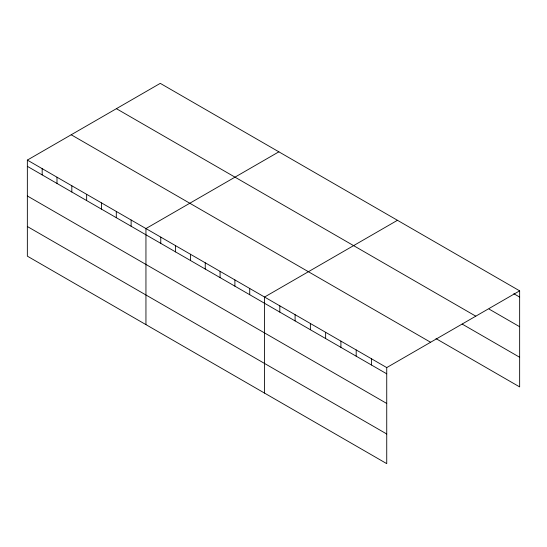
<?xml version="1.0" encoding="UTF-8"?>
<svg xmlns="http://www.w3.org/2000/svg" width="547" height="547" viewBox="0 0 547 547"><rect width="100%" height="100%" fill="white"/><g stroke="black" fill="none" stroke-linecap="round" stroke-linejoin="round"><path stroke-width="0.82" d="M386.736 403.46L386.736 367.584L27.35 160.093L27.35 256.153L386.736 463.644L386.736 403.46L27.35 195.976M436.007 338.614L519.65 386.907L519.65 290.847L160.264 83.356L27.35 160.093M278.861 151.827L145.946 228.571L145.946 324.624M397.457 220.297L264.543 297.042L264.543 393.095M386.736 367.584L519.65 290.847M513.831 293.725L519.65 297.083M489.1 309.089L519.65 326.723M116.402 108.682L475.787 316.173M462.194 324.091L519.65 357.266M71.213 134.774L430.598 342.265M27.35 166.336L386.736 373.827M27.35 226.513L386.736 434.003M371.461 358.764L371.461 365.006M356.186 349.95L356.186 356.186M340.911 341.13L340.911 347.366M325.636 332.309L325.636 338.552M310.368 323.496L310.368 329.732M295.093 314.675L295.093 320.911M279.818 305.855L279.818 312.098M249.719 288.481L249.719 294.717M234.895 279.92L234.895 286.156M220.072 271.36L220.072 277.602M205.248 262.806L205.248 269.042M190.418 254.246L190.418 260.481M175.594 245.685L175.594 251.921M160.77 237.124L160.77 243.367M131.123 220.01L131.123 226.246M116.299 211.45L116.299 217.685M101.475 202.889L101.475 209.132M86.652 194.335L86.652 200.571M71.821 185.775L71.821 192.011M56.997 177.214L56.997 183.45M42.174 168.654L42.174 174.896"/></g></svg>
